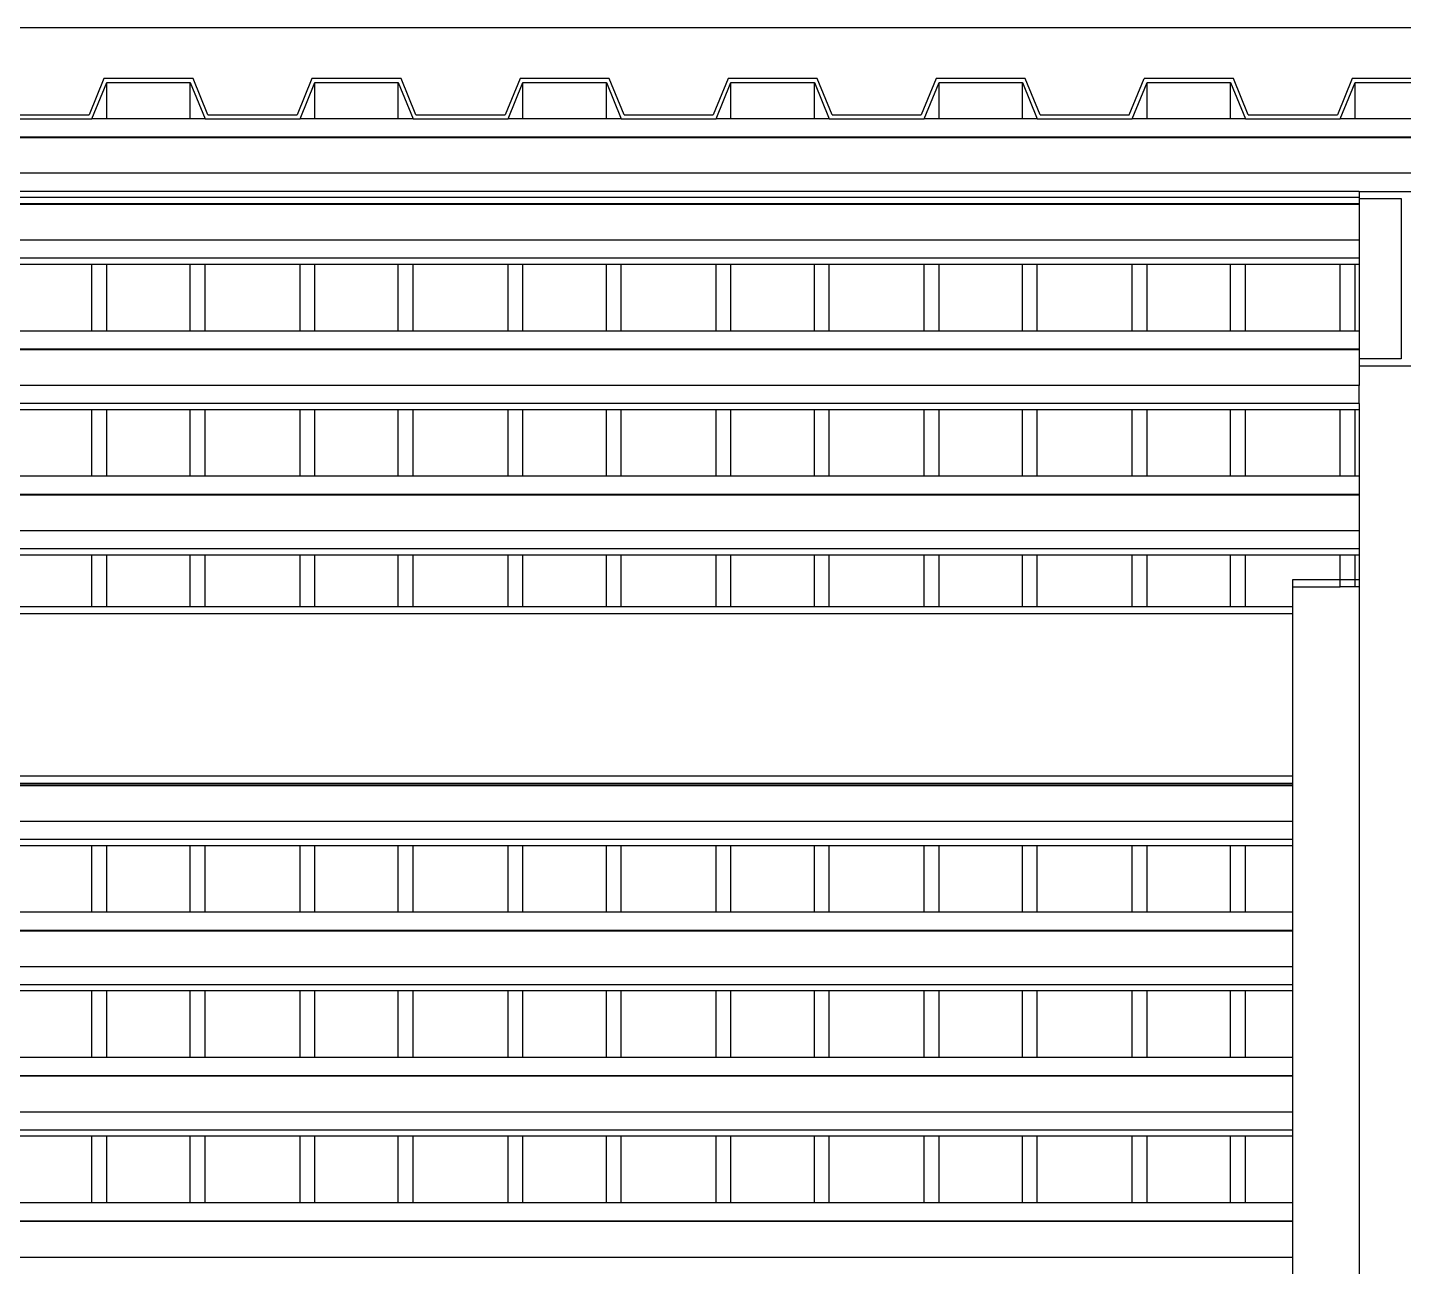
# Model space of a CAD drawing. Header units: metres. Extents: x -59 to 59, y -13 to 12.
# Drawn here: x -23.397 to -21.529, y 10.785 to 12.467 of the extents above; entities that cross this region are included whole.
import ezdxf

# ---------------------------------------------------------------- set-up
doc = ezdxf.new("R2010")
doc.units = ezdxf.units.M

msp = doc.modelspace()

# ---------------------------------------------------------------- linework, layer by layer
for p, q in [((-24.1603, 12.467), (-21.4673, 12.467)), ((-23.2929, 12.398), (-23.3131, 12.3487)), ((-23.3092, 12.343), (-23.289, 12.3923)), ((-23.1719, 12.398), (-23.2929, 12.398)), ((-23.289, 12.3923), (-23.1758, 12.3923)), ((-23.289, 12.343), (-23.289, 12.3923)), ((-23.1758, 12.3923), (-23.1556, 12.343)), ((-23.1758, 12.343), (-23.1758, 12.3923)), ((-23.1517, 12.3487), (-23.1719, 12.398)), ((-23.0105, 12.398), (-23.0307, 12.3487)), ((-23.0267, 12.343), (-23.0066, 12.3923)), ((-22.8895, 12.398), (-23.0105, 12.398)), ((-23.0066, 12.3923), (-22.8934, 12.3923)), ((-23.0066, 12.343), (-23.0066, 12.3923)), ((-22.8934, 12.343), (-22.8934, 12.3923)), ((-22.8934, 12.3923), (-22.8732, 12.343)), ((-22.8693, 12.3487), (-22.8895, 12.398)), ((-22.7281, 12.398), (-22.7482, 12.3487)), ((-22.7443, 12.343), (-22.7242, 12.3923)), ((-22.607, 12.398), (-22.7281, 12.398)), ((-22.7242, 12.3923), (-22.6109, 12.3923)), ((-22.7242, 12.343), (-22.7242, 12.3923)), ((-22.6109, 12.343), (-22.6109, 12.3923)), ((-22.6109, 12.3923), (-22.5908, 12.343)), ((-22.5869, 12.3487), (-22.607, 12.398)), ((-22.4457, 12.398), (-22.4658, 12.3487)), ((-22.4619, 12.343), (-22.4417, 12.3923)), ((-22.3246, 12.398), (-22.4457, 12.398)), ((-22.4417, 12.343), (-22.4417, 12.3923)), ((-22.4417, 12.3923), (-22.3285, 12.3923)), ((-22.3285, 12.3923), (-22.3084, 12.343)), ((-22.3285, 12.343), (-22.3285, 12.3923)), ((-22.3045, 12.3487), (-22.3246, 12.398)), ((-22.1632, 12.398), (-22.1834, 12.3487)), ((-22.1795, 12.343), (-22.1593, 12.3923)), ((-22.0422, 12.398), (-22.1632, 12.398)), ((-22.1593, 12.3923), (-22.0461, 12.3923)), ((-22.1593, 12.343), (-22.1593, 12.3923)), ((-22.0461, 12.343), (-22.0461, 12.3923)), ((-22.0461, 12.3923), (-22.0259, 12.343)), ((-22.022, 12.3487), (-22.0422, 12.398)), ((-21.901, 12.3487), (-21.8808, 12.398)), ((-21.8971, 12.343), (-21.8769, 12.3923)), ((-21.7598, 12.398), (-21.8808, 12.398)), ((-21.8769, 12.3923), (-21.7637, 12.3923)), ((-21.8769, 12.343), (-21.8769, 12.3923)), ((-21.7637, 12.343), (-21.7637, 12.3923)), ((-21.7637, 12.3923), (-21.7435, 12.343)), ((-21.7396, 12.3487), (-21.7598, 12.398)), ((-21.5984, 12.398), (-21.6186, 12.3487)), ((-21.6147, 12.343), (-21.5945, 12.3923)), ((-21.4774, 12.398), (-21.5984, 12.398)), ((-21.5945, 12.3923), (-21.4813, 12.3923)), ((-21.5945, 12.343), (-21.5945, 12.3923)), ((-23.4341, 12.3487), (-23.3131, 12.3487)), ((-23.1517, 12.3487), (-23.0307, 12.3487)), ((-22.8693, 12.3487), (-22.7482, 12.3487)), ((-22.5869, 12.3487), (-22.4658, 12.3487)), ((-22.3045, 12.3487), (-22.1834, 12.3487)), ((-22.022, 12.3487), (-21.901, 12.3487)), ((-21.7396, 12.3487), (-21.6186, 12.3487)), ((-23.438, 12.343), (-23.3092, 12.343)), ((-23.289, 12.343), (-23.3092, 12.343)), ((-23.1758, 12.343), (-23.289, 12.343)), ((-23.1556, 12.343), (-23.1758, 12.343)), ((-23.1556, 12.343), (-23.0267, 12.343)), ((-23.0066, 12.343), (-23.0267, 12.343)), ((-22.8934, 12.343), (-23.0066, 12.343)), ((-22.8732, 12.343), (-22.8934, 12.343)), ((-22.8732, 12.343), (-22.7443, 12.343)), ((-22.7242, 12.343), (-22.7443, 12.343)), ((-22.6109, 12.343), (-22.7242, 12.343)), ((-22.5908, 12.343), (-22.6109, 12.343)), ((-22.5908, 12.343), (-22.4619, 12.343)), ((-22.4417, 12.343), (-22.4619, 12.343)), ((-22.3285, 12.343), (-22.4417, 12.343)), ((-22.3084, 12.343), (-22.3285, 12.343)), ((-22.3084, 12.343), (-22.1795, 12.343)), ((-22.1593, 12.343), (-22.1795, 12.343)), ((-22.0461, 12.343), (-22.1593, 12.343)), ((-22.0259, 12.343), (-22.0461, 12.343)), ((-22.0259, 12.343), (-21.8971, 12.343)), ((-21.8769, 12.343), (-21.8971, 12.343)), ((-21.7637, 12.343), (-21.8769, 12.343)), ((-21.7435, 12.343), (-21.7637, 12.343)), ((-21.7435, 12.343), (-21.6147, 12.343)), ((-21.5945, 12.343), (-21.6147, 12.343)), ((-21.4813, 12.343), (-21.5945, 12.343)), ((-18.7743, 12.3184), (-39.5889, 12.3184)), ((-18.7743, 12.3175), (-39.5889, 12.3175)), ((-18.7743, 12.2691), (-39.5889, 12.2691)), ((-21.5889, 12.2444), (-25.2189, 12.2444)), ((-21.5889, 12.2362), (-25.2189, 12.2362)), ((-21.5889, 12.2444), (-21.4689, 12.2444)), ((-21.5889, 12.2444), (-21.5889, 12.2362)), ((-21.5889, 12.2362), (-21.5889, 12.2347)), ((-21.5889, 12.2347), (-21.532, 12.2347)), ((-21.5889, 12.2347), (-21.5889, 12.2277)), ((-21.532, 12.2347), (-21.532, 12.0173)), ((-21.5889, 12.2277), (-25.2189, 12.2277)), ((-21.5889, 12.2268), (-25.2189, 12.2268)), ((-21.5889, 12.2277), (-21.5889, 12.2268)), ((-21.5889, 12.2268), (-21.5889, 12.1783)), ((-21.5889, 12.1783), (-25.2189, 12.1783)), ((-21.5889, 12.1783), (-21.5889, 12.1537)), ((-21.5889, 12.1537), (-25.2189, 12.1537)), ((-23.3092, 12.1455), (-23.438, 12.1455)), ((-23.3092, 12.055), (-23.3092, 12.1455)), ((-23.289, 12.1455), (-23.3092, 12.1455)), ((-23.289, 12.055), (-23.289, 12.1455)), ((-23.1758, 12.1455), (-23.289, 12.1455)), ((-23.1758, 12.055), (-23.1758, 12.1455)), ((-23.1556, 12.1455), (-23.1758, 12.1455)), ((-23.1556, 12.055), (-23.1556, 12.1455)), ((-23.0267, 12.1455), (-23.1556, 12.1455)), ((-23.0267, 12.055), (-23.0267, 12.1455)), ((-23.0066, 12.1455), (-23.0267, 12.1455)), ((-23.0066, 12.055), (-23.0066, 12.1455)), ((-22.8934, 12.1455), (-23.0066, 12.1455)), ((-22.8934, 12.055), (-22.8934, 12.1455)), ((-22.8732, 12.1455), (-22.8934, 12.1455)), ((-22.8732, 12.055), (-22.8732, 12.1455)), ((-22.7443, 12.1455), (-22.8732, 12.1455)), ((-22.7443, 12.055), (-22.7443, 12.1455)), ((-22.7242, 12.1455), (-22.7443, 12.1455)), ((-22.7242, 12.055), (-22.7242, 12.1455)), ((-22.6109, 12.1455), (-22.7242, 12.1455)), ((-22.6109, 12.055), (-22.6109, 12.1455)), ((-22.5908, 12.1455), (-22.6109, 12.1455)), ((-22.5908, 12.055), (-22.5908, 12.1455)), ((-22.4619, 12.1455), (-22.5908, 12.1455)), ((-22.4619, 12.055), (-22.4619, 12.1455)), ((-22.4417, 12.1455), (-22.4619, 12.1455)), ((-22.4417, 12.055), (-22.4417, 12.1455)), ((-22.3285, 12.1455), (-22.4417, 12.1455)), ((-22.3285, 12.055), (-22.3285, 12.1455)), ((-22.3084, 12.1455), (-22.3285, 12.1455)), ((-22.3084, 12.055), (-22.3084, 12.1455)), ((-22.1795, 12.1455), (-22.3084, 12.1455)), ((-22.1795, 12.055), (-22.1795, 12.1455)), ((-22.1593, 12.1455), (-22.1795, 12.1455)), ((-22.1593, 12.055), (-22.1593, 12.1455)), ((-22.0461, 12.1455), (-22.1593, 12.1455)), ((-22.0461, 12.055), (-22.0461, 12.1455)), ((-22.0259, 12.1455), (-22.0461, 12.1455)), ((-22.0259, 12.055), (-22.0259, 12.1455)), ((-21.8971, 12.1455), (-22.0259, 12.1455)), ((-21.8971, 12.055), (-21.8971, 12.1455)), ((-21.8769, 12.1455), (-21.8971, 12.1455)), ((-21.8769, 12.055), (-21.8769, 12.1455)), ((-21.7637, 12.1455), (-21.8769, 12.1455)), ((-21.7637, 12.055), (-21.7637, 12.1455)), ((-21.7435, 12.1455), (-21.7637, 12.1455)), ((-21.7435, 12.055), (-21.7435, 12.1455)), ((-21.6147, 12.1455), (-21.7435, 12.1455)), ((-21.6147, 12.055), (-21.6147, 12.1455)), ((-21.5945, 12.1455), (-21.6147, 12.1455)), ((-21.5945, 12.055), (-21.5945, 12.1455)), ((-21.5889, 12.1455), (-21.5945, 12.1455)), ((-21.5889, 12.1537), (-21.5889, 12.1455)), ((-21.5889, 12.1455), (-21.5889, 12.055)), ((-23.3092, 12.055), (-23.438, 12.055)), ((-23.289, 12.055), (-23.3092, 12.055)), ((-23.1758, 12.055), (-23.289, 12.055)), ((-23.1556, 12.055), (-23.1758, 12.055)), ((-23.0267, 12.055), (-23.1556, 12.055)), ((-23.0066, 12.055), (-23.0267, 12.055)), ((-22.8934, 12.055), (-23.0066, 12.055)), ((-22.8732, 12.055), (-22.8934, 12.055)), ((-22.7443, 12.055), (-22.8732, 12.055)), ((-22.7242, 12.055), (-22.7443, 12.055)), ((-22.6109, 12.055), (-22.7242, 12.055)), ((-22.5908, 12.055), (-22.6109, 12.055)), ((-22.4619, 12.055), (-22.5908, 12.055)), ((-22.4417, 12.055), (-22.4619, 12.055)), ((-22.3285, 12.055), (-22.4417, 12.055)), ((-22.3084, 12.055), (-22.3285, 12.055)), ((-22.1795, 12.055), (-22.3084, 12.055)), ((-22.1593, 12.055), (-22.1795, 12.055)), ((-22.0461, 12.055), (-22.1593, 12.055)), ((-22.0259, 12.055), (-22.0461, 12.055)), ((-21.8971, 12.055), (-22.0259, 12.055)), ((-21.8769, 12.055), (-21.8971, 12.055)), ((-21.7637, 12.055), (-21.8769, 12.055)), ((-21.7435, 12.055), (-21.7637, 12.055)), ((-21.6147, 12.055), (-21.7435, 12.055)), ((-21.5945, 12.055), (-21.6147, 12.055)), ((-21.5889, 12.055), (-21.5945, 12.055)), ((-21.5889, 12.055), (-21.5889, 12.0304)), ((-21.5889, 12.0304), (-25.2189, 12.0304)), ((-21.5889, 12.0296), (-25.2189, 12.0296)), ((-21.5889, 12.0304), (-21.5889, 12.0296)), ((-21.5889, 12.0296), (-21.5889, 12.0173)), ((-21.5889, 12.0173), (-21.5889, 12.0077)), ((-21.532, 12.0173), (-21.5889, 12.0173)), ((-21.5889, 12.0077), (-21.4689, 12.0077)), ((-21.5889, 12.0077), (-21.5889, 11.9811)), ((-21.5889, 11.9811), (-25.2189, 11.9811)), ((-21.5889, 11.9564), (-21.5889, 11.9811)), ((-21.5889, 11.9564), (-25.2189, 11.9564)), ((-21.5889, 11.9564), (-21.5889, 11.9482)), ((-23.3092, 11.9482), (-23.438, 11.9482)), ((-23.3092, 11.8578), (-23.3092, 11.9482)), ((-23.289, 11.9482), (-23.3092, 11.9482)), ((-23.289, 11.8578), (-23.289, 11.9482)), ((-23.1758, 11.9482), (-23.289, 11.9482)), ((-23.1758, 11.8578), (-23.1758, 11.9482)), ((-23.1556, 11.9482), (-23.1758, 11.9482)), ((-23.1556, 11.8578), (-23.1556, 11.9482)), ((-23.0267, 11.9482), (-23.1556, 11.9482)), ((-23.0267, 11.8578), (-23.0267, 11.9482)), ((-23.0066, 11.9482), (-23.0267, 11.9482)), ((-23.0066, 11.8578), (-23.0066, 11.9482)), ((-22.8934, 11.9482), (-23.0066, 11.9482)), ((-22.8934, 11.8578), (-22.8934, 11.9482)), ((-22.8732, 11.9482), (-22.8934, 11.9482)), ((-22.8732, 11.8578), (-22.8732, 11.9482)), ((-22.7443, 11.9482), (-22.8732, 11.9482)), ((-22.7443, 11.8578), (-22.7443, 11.9482)), ((-22.7242, 11.9482), (-22.7443, 11.9482)), ((-22.7242, 11.8578), (-22.7242, 11.9482)), ((-22.6109, 11.9482), (-22.7242, 11.9482)), ((-22.6109, 11.8578), (-22.6109, 11.9482)), ((-22.5908, 11.9482), (-22.6109, 11.9482)), ((-22.5908, 11.8578), (-22.5908, 11.9482)), ((-22.4619, 11.9482), (-22.5908, 11.9482)), ((-22.4619, 11.8578), (-22.4619, 11.9482)), ((-22.4417, 11.9482), (-22.4619, 11.9482)), ((-22.4417, 11.8578), (-22.4417, 11.9482)), ((-22.3285, 11.9482), (-22.4417, 11.9482)), ((-22.3285, 11.8578), (-22.3285, 11.9482)), ((-22.3084, 11.9482), (-22.3285, 11.9482)), ((-22.3084, 11.8578), (-22.3084, 11.9482)), ((-22.1795, 11.9482), (-22.3084, 11.9482)), ((-22.1795, 11.8578), (-22.1795, 11.9482)), ((-22.1593, 11.9482), (-22.1795, 11.9482)), ((-22.1593, 11.8578), (-22.1593, 11.9482)), ((-22.0461, 11.9482), (-22.1593, 11.9482)), ((-22.0461, 11.8578), (-22.0461, 11.9482)), ((-22.0259, 11.9482), (-22.0461, 11.9482)), ((-22.0259, 11.8578), (-22.0259, 11.9482)), ((-21.8971, 11.9482), (-22.0259, 11.9482)), ((-21.8971, 11.8578), (-21.8971, 11.9482)), ((-21.8769, 11.9482), (-21.8971, 11.9482)), ((-21.8769, 11.8578), (-21.8769, 11.9482)), ((-21.7637, 11.9482), (-21.8769, 11.9482)), ((-21.7637, 11.8578), (-21.7637, 11.9482)), ((-21.7435, 11.9482), (-21.7637, 11.9482)), ((-21.7435, 11.8578), (-21.7435, 11.9482)), ((-21.6147, 11.9482), (-21.7435, 11.9482)), ((-21.6147, 11.8578), (-21.6147, 11.9482)), ((-21.5945, 11.9482), (-21.6147, 11.9482)), ((-21.5945, 11.8578), (-21.5945, 11.9482)), ((-21.5889, 11.9482), (-21.5945, 11.9482)), ((-21.5889, 11.9482), (-21.5889, 11.8578)), ((-23.3092, 11.8578), (-23.438, 11.8578)), ((-23.289, 11.8578), (-23.3092, 11.8578)), ((-23.1758, 11.8578), (-23.289, 11.8578)), ((-23.1556, 11.8578), (-23.1758, 11.8578)), ((-23.0267, 11.8578), (-23.1556, 11.8578)), ((-23.0066, 11.8578), (-23.0267, 11.8578)), ((-22.8934, 11.8578), (-23.0066, 11.8578)), ((-22.8732, 11.8578), (-22.8934, 11.8578)), ((-22.7443, 11.8578), (-22.8732, 11.8578)), ((-22.7242, 11.8578), (-22.7443, 11.8578)), ((-22.6109, 11.8578), (-22.7242, 11.8578)), ((-22.5908, 11.8578), (-22.6109, 11.8578)), ((-22.4619, 11.8578), (-22.5908, 11.8578)), ((-22.4417, 11.8578), (-22.4619, 11.8578)), ((-22.3285, 11.8578), (-22.4417, 11.8578)), ((-22.3084, 11.8578), (-22.3285, 11.8578)), ((-22.1795, 11.8578), (-22.3084, 11.8578)), ((-22.1593, 11.8578), (-22.1795, 11.8578)), ((-22.0461, 11.8578), (-22.1593, 11.8578)), ((-22.0259, 11.8578), (-22.0461, 11.8578)), ((-21.8971, 11.8578), (-22.0259, 11.8578)), ((-21.8769, 11.8578), (-21.8971, 11.8578)), ((-21.7637, 11.8578), (-21.8769, 11.8578)), ((-21.7435, 11.8578), (-21.7637, 11.8578)), ((-21.6147, 11.8578), (-21.7435, 11.8578)), ((-21.5945, 11.8578), (-21.6147, 11.8578)), ((-21.5889, 11.8578), (-21.5945, 11.8578)), ((-21.5889, 11.8578), (-21.5889, 11.8331)), ((-21.5889, 11.8331), (-25.2189, 11.8331)), ((-21.5889, 11.8323), (-25.2189, 11.8323)), ((-21.5889, 11.8331), (-21.5889, 11.8323)), ((-21.5889, 11.8323), (-21.5889, 11.7838)), ((-21.5889, 11.7838), (-25.2189, 11.7838)), ((-21.5889, 11.7838), (-21.5889, 11.7591)), ((-21.5889, 11.7591), (-25.2189, 11.7591)), ((-23.3092, 11.7509), (-23.438, 11.7509)), ((-23.3092, 11.6812), (-23.3092, 11.7509)), ((-23.289, 11.7509), (-23.3092, 11.7509)), ((-23.289, 11.6812), (-23.289, 11.7509)), ((-23.1758, 11.7509), (-23.289, 11.7509)), ((-23.1758, 11.6812), (-23.1758, 11.7509)), ((-23.1556, 11.7509), (-23.1758, 11.7509)), ((-23.1556, 11.6812), (-23.1556, 11.7509)), ((-23.0267, 11.7509), (-23.1556, 11.7509)), ((-23.0267, 11.6812), (-23.0267, 11.7509)), ((-23.0066, 11.7509), (-23.0267, 11.7509)), ((-23.0066, 11.6812), (-23.0066, 11.7509)), ((-22.8934, 11.7509), (-23.0066, 11.7509)), ((-22.8934, 11.6812), (-22.8934, 11.7509)), ((-22.8732, 11.7509), (-22.8934, 11.7509)), ((-22.8732, 11.6812), (-22.8732, 11.7509)), ((-22.7443, 11.7509), (-22.8732, 11.7509)), ((-22.7443, 11.6812), (-22.7443, 11.7509)), ((-22.7242, 11.7509), (-22.7443, 11.7509)), ((-22.7242, 11.6812), (-22.7242, 11.7509)), ((-22.6109, 11.7509), (-22.7242, 11.7509)), ((-22.6109, 11.6812), (-22.6109, 11.7509)), ((-22.5908, 11.7509), (-22.6109, 11.7509)), ((-22.5908, 11.6812), (-22.5908, 11.7509)), ((-22.4619, 11.7509), (-22.5908, 11.7509)), ((-22.4619, 11.6812), (-22.4619, 11.7509)), ((-22.4417, 11.7509), (-22.4619, 11.7509)), ((-22.4417, 11.6812), (-22.4417, 11.7509)), ((-22.3285, 11.7509), (-22.4417, 11.7509)), ((-22.3285, 11.6812), (-22.3285, 11.7509)), ((-22.3084, 11.7509), (-22.3285, 11.7509)), ((-22.3084, 11.6812), (-22.3084, 11.7509)), ((-22.1795, 11.7509), (-22.3084, 11.7509)), ((-22.1795, 11.6812), (-22.1795, 11.7509)), ((-22.1593, 11.7509), (-22.1795, 11.7509)), ((-22.1593, 11.6812), (-22.1593, 11.7509)), ((-22.0461, 11.7509), (-22.1593, 11.7509)), ((-22.0461, 11.6812), (-22.0461, 11.7509)), ((-22.0259, 11.7509), (-22.0461, 11.7509)), ((-22.0259, 11.6812), (-22.0259, 11.7509)), ((-21.8971, 11.7509), (-22.0259, 11.7509)), ((-21.8971, 11.6812), (-21.8971, 11.7509)), ((-21.8769, 11.7509), (-21.8971, 11.7509)), ((-21.8769, 11.6812), (-21.8769, 11.7509)), ((-21.7637, 11.7509), (-21.8769, 11.7509)), ((-21.7637, 11.6812), (-21.7637, 11.7509)), ((-21.7435, 11.7509), (-21.7637, 11.7509)), ((-21.7435, 11.6812), (-21.7435, 11.7509)), ((-21.6147, 11.7509), (-21.7435, 11.7509)), ((-21.6147, 11.7178), (-21.6147, 11.7509)), ((-21.5945, 11.7509), (-21.6147, 11.7509)), ((-21.5945, 11.7178), (-21.5945, 11.7509)), ((-21.5889, 11.7509), (-21.5945, 11.7509)), ((-21.5889, 11.7591), (-21.5889, 11.7509)), ((-21.5889, 11.7509), (-21.5889, 11.7178)), ((-21.6789, 11.7178), (-21.6147, 11.7178)), ((-21.6789, 11.7079), (-21.6789, 11.7178)), ((-21.6147, 11.7079), (-21.6147, 11.7178)), ((-21.6147, 11.7178), (-21.5945, 11.7178)), ((-21.5945, 11.7079), (-21.5945, 11.7178)), ((-21.5945, 11.7178), (-21.5889, 11.7178)), ((-21.5889, 11.7178), (-21.5889, 11.7079)), ((-21.6789, 11.6812), (-21.6789, 11.7079)), ((-21.6789, 11.7079), (-21.6147, 11.7079)), ((-21.5945, 11.7079), (-21.6147, 11.7079)), ((-21.5889, 11.7079), (-21.5945, 11.7079)), ((-21.5889, 11.7079), (-21.5889, 6.8193)), ((-23.438, 11.6812), (-23.3092, 11.6812)), ((-23.3092, 11.6812), (-23.289, 11.6812)), ((-23.289, 11.6812), (-23.1758, 11.6812)), ((-23.1758, 11.6812), (-23.1556, 11.6812)), ((-23.1556, 11.6812), (-23.0267, 11.6812)), ((-23.0267, 11.6812), (-23.0066, 11.6812)), ((-23.0066, 11.6812), (-22.8934, 11.6812)), ((-22.8934, 11.6812), (-22.8732, 11.6812)), ((-22.8732, 11.6812), (-22.7443, 11.6812)), ((-22.7443, 11.6812), (-22.7242, 11.6812)), ((-22.7242, 11.6812), (-22.6109, 11.6812)), ((-22.6109, 11.6812), (-22.5908, 11.6812)), ((-22.5908, 11.6812), (-22.4619, 11.6812)), ((-22.4619, 11.6812), (-22.4417, 11.6812)), ((-22.4417, 11.6812), (-22.3285, 11.6812)), ((-22.3285, 11.6812), (-22.3084, 11.6812)), ((-22.3084, 11.6812), (-22.1795, 11.6812)), ((-22.1795, 11.6812), (-22.1593, 11.6812)), ((-22.1593, 11.6812), (-22.0461, 11.6812)), ((-22.0461, 11.6812), (-22.0259, 11.6812)), ((-22.0259, 11.6812), (-21.8971, 11.6812)), ((-21.8971, 11.6812), (-21.8769, 11.6812)), ((-21.8769, 11.6812), (-21.7637, 11.6812)), ((-21.7637, 11.6812), (-21.7435, 11.6812)), ((-21.7435, 11.6812), (-21.6789, 11.6812)), ((-21.6789, 11.6714), (-21.6789, 11.6812)), ((-25.2189, 11.6714), (-21.6789, 11.6714)), ((-21.6789, 11.451), (-21.6789, 11.6714)), ((-25.2189, 11.451), (-21.6789, 11.451)), ((-21.6789, 11.4412), (-21.6789, 11.451)), ((-25.2189, 11.4412), (-21.6789, 11.4412)), ((-21.6789, 11.4385), (-25.2189, 11.4385)), ((-21.6789, 11.4377), (-25.2189, 11.4377)), ((-21.6789, 11.4385), (-21.6789, 11.4412)), ((-21.6789, 11.4377), (-21.6789, 11.4385)), ((-21.6789, 11.3892), (-21.6789, 11.4377)), ((-21.6789, 11.3892), (-25.2189, 11.3892)), ((-21.6789, 11.3646), (-21.6789, 11.3892)), ((-21.6789, 11.3646), (-25.2189, 11.3646)), ((-23.3092, 11.3563), (-23.438, 11.3563)), ((-23.3092, 11.2659), (-23.3092, 11.3563)), ((-23.289, 11.3563), (-23.3092, 11.3563)), ((-23.289, 11.2659), (-23.289, 11.3563)), ((-23.1758, 11.3563), (-23.289, 11.3563)), ((-23.1758, 11.2659), (-23.1758, 11.3563)), ((-23.1556, 11.3563), (-23.1758, 11.3563)), ((-23.1556, 11.2659), (-23.1556, 11.3563)), ((-23.0267, 11.3563), (-23.1556, 11.3563)), ((-23.0267, 11.2659), (-23.0267, 11.3563)), ((-23.0066, 11.3563), (-23.0267, 11.3563)), ((-23.0066, 11.2659), (-23.0066, 11.3563)), ((-22.8934, 11.3563), (-23.0066, 11.3563)), ((-22.8934, 11.2659), (-22.8934, 11.3563)), ((-22.8732, 11.3563), (-22.8934, 11.3563)), ((-22.8732, 11.2659), (-22.8732, 11.3563)), ((-22.7443, 11.3563), (-22.8732, 11.3563)), ((-22.7443, 11.2659), (-22.7443, 11.3563)), ((-22.7242, 11.3563), (-22.7443, 11.3563)), ((-22.7242, 11.2659), (-22.7242, 11.3563)), ((-22.6109, 11.3563), (-22.7242, 11.3563)), ((-22.6109, 11.2659), (-22.6109, 11.3563)), ((-22.5908, 11.3563), (-22.6109, 11.3563)), ((-22.5908, 11.2659), (-22.5908, 11.3563)), ((-22.4619, 11.3563), (-22.5908, 11.3563)), ((-22.4619, 11.2659), (-22.4619, 11.3563)), ((-22.4417, 11.3563), (-22.4619, 11.3563)), ((-22.4417, 11.2659), (-22.4417, 11.3563)), ((-22.3285, 11.3563), (-22.4417, 11.3563)), ((-22.3285, 11.2659), (-22.3285, 11.3563)), ((-22.3084, 11.3563), (-22.3285, 11.3563)), ((-22.3084, 11.2659), (-22.3084, 11.3563)), ((-22.1795, 11.3563), (-22.3084, 11.3563)), ((-22.1795, 11.2659), (-22.1795, 11.3563)), ((-22.1593, 11.3563), (-22.1795, 11.3563)), ((-22.1593, 11.2659), (-22.1593, 11.3563)), ((-22.0461, 11.3563), (-22.1593, 11.3563)), ((-22.0461, 11.2659), (-22.0461, 11.3563)), ((-22.0259, 11.3563), (-22.0461, 11.3563)), ((-22.0259, 11.2659), (-22.0259, 11.3563)), ((-21.8971, 11.3563), (-22.0259, 11.3563)), ((-21.8971, 11.2659), (-21.8971, 11.3563)), ((-21.8769, 11.3563), (-21.8971, 11.3563)), ((-21.8769, 11.2659), (-21.8769, 11.3563)), ((-21.7637, 11.3563), (-21.8769, 11.3563)), ((-21.7637, 11.2659), (-21.7637, 11.3563)), ((-21.7435, 11.3563), (-21.7637, 11.3563)), ((-21.7435, 11.2659), (-21.7435, 11.3563)), ((-21.6789, 11.3563), (-21.7435, 11.3563)), ((-21.6789, 11.3563), (-21.6789, 11.3646)), ((-21.6789, 11.2659), (-21.6789, 11.3563)), ((-23.3092, 11.2659), (-23.438, 11.2659)), ((-23.289, 11.2659), (-23.3092, 11.2659)), ((-23.1758, 11.2659), (-23.289, 11.2659)), ((-23.1556, 11.2659), (-23.1758, 11.2659)), ((-23.0267, 11.2659), (-23.1556, 11.2659)), ((-23.0066, 11.2659), (-23.0267, 11.2659)), ((-22.8934, 11.2659), (-23.0066, 11.2659)), ((-22.8732, 11.2659), (-22.8934, 11.2659)), ((-22.7443, 11.2659), (-22.8732, 11.2659)), ((-22.7242, 11.2659), (-22.7443, 11.2659)), ((-22.6109, 11.2659), (-22.7242, 11.2659)), ((-22.5908, 11.2659), (-22.6109, 11.2659)), ((-22.4619, 11.2659), (-22.5908, 11.2659)), ((-22.4417, 11.2659), (-22.4619, 11.2659)), ((-22.3285, 11.2659), (-22.4417, 11.2659)), ((-22.3084, 11.2659), (-22.3285, 11.2659)), ((-22.1795, 11.2659), (-22.3084, 11.2659)), ((-22.1593, 11.2659), (-22.1795, 11.2659)), ((-22.0461, 11.2659), (-22.1593, 11.2659)), ((-22.0259, 11.2659), (-22.0461, 11.2659)), ((-21.8971, 11.2659), (-22.0259, 11.2659)), ((-21.8769, 11.2659), (-21.8971, 11.2659)), ((-21.7637, 11.2659), (-21.8769, 11.2659)), ((-21.7435, 11.2659), (-21.7637, 11.2659)), ((-21.6789, 11.2659), (-21.7435, 11.2659)), ((-21.6789, 11.2413), (-21.6789, 11.2659)), ((-21.6789, 11.2413), (-25.2189, 11.2413)), ((-21.6789, 11.2404), (-25.2189, 11.2404)), ((-21.6789, 11.2404), (-21.6789, 11.2413)), ((-21.6789, 11.1919), (-21.6789, 11.2404)), ((-21.6789, 11.1919), (-25.2189, 11.1919)), ((-21.6789, 11.1673), (-21.6789, 11.1919)), ((-21.6789, 11.1673), (-25.2189, 11.1673)), ((-23.3092, 11.1591), (-23.438, 11.1591)), ((-23.3092, 11.0686), (-23.3092, 11.1591)), ((-23.289, 11.1591), (-23.3092, 11.1591)), ((-23.289, 11.0686), (-23.289, 11.1591)), ((-23.1758, 11.1591), (-23.289, 11.1591)), ((-23.1758, 11.0686), (-23.1758, 11.1591)), ((-23.1556, 11.1591), (-23.1758, 11.1591)), ((-23.1556, 11.0686), (-23.1556, 11.1591)), ((-23.0267, 11.1591), (-23.1556, 11.1591)), ((-23.0267, 11.0686), (-23.0267, 11.1591)), ((-23.0066, 11.1591), (-23.0267, 11.1591)), ((-23.0066, 11.0686), (-23.0066, 11.1591)), ((-22.8934, 11.1591), (-23.0066, 11.1591)), ((-22.8934, 11.0686), (-22.8934, 11.1591)), ((-22.8732, 11.1591), (-22.8934, 11.1591)), ((-22.8732, 11.0686), (-22.8732, 11.1591)), ((-22.7443, 11.1591), (-22.8732, 11.1591)), ((-22.7443, 11.0686), (-22.7443, 11.1591)), ((-22.7242, 11.1591), (-22.7443, 11.1591)), ((-22.7242, 11.0686), (-22.7242, 11.1591)), ((-22.6109, 11.1591), (-22.7242, 11.1591)), ((-22.6109, 11.0686), (-22.6109, 11.1591)), ((-22.5908, 11.1591), (-22.6109, 11.1591)), ((-22.5908, 11.0686), (-22.5908, 11.1591)), ((-22.4619, 11.1591), (-22.5908, 11.1591)), ((-22.4619, 11.0686), (-22.4619, 11.1591)), ((-22.4417, 11.1591), (-22.4619, 11.1591)), ((-22.4417, 11.0686), (-22.4417, 11.1591)), ((-22.3285, 11.1591), (-22.4417, 11.1591)), ((-22.3285, 11.0686), (-22.3285, 11.1591)), ((-22.3084, 11.1591), (-22.3285, 11.1591)), ((-22.3084, 11.0686), (-22.3084, 11.1591)), ((-22.1795, 11.1591), (-22.3084, 11.1591)), ((-22.1795, 11.0686), (-22.1795, 11.1591)), ((-22.1593, 11.1591), (-22.1795, 11.1591)), ((-22.1593, 11.0686), (-22.1593, 11.1591)), ((-22.0461, 11.1591), (-22.1593, 11.1591)), ((-22.0461, 11.0686), (-22.0461, 11.1591)), ((-22.0259, 11.1591), (-22.0461, 11.1591)), ((-22.0259, 11.0686), (-22.0259, 11.1591)), ((-21.8971, 11.1591), (-22.0259, 11.1591)), ((-21.8971, 11.0686), (-21.8971, 11.1591)), ((-21.8769, 11.1591), (-21.8971, 11.1591)), ((-21.8769, 11.0686), (-21.8769, 11.1591)), ((-21.7637, 11.1591), (-21.8769, 11.1591)), ((-21.7637, 11.0686), (-21.7637, 11.1591)), ((-21.7435, 11.1591), (-21.7637, 11.1591)), ((-21.7435, 11.0686), (-21.7435, 11.1591)), ((-21.6789, 11.1591), (-21.7435, 11.1591)), ((-21.6789, 11.1591), (-21.6789, 11.1673)), ((-21.6789, 11.0686), (-21.6789, 11.1591)), ((-23.3092, 11.0686), (-23.438, 11.0686)), ((-23.289, 11.0686), (-23.3092, 11.0686)), ((-23.1758, 11.0686), (-23.289, 11.0686)), ((-23.1556, 11.0686), (-23.1758, 11.0686)), ((-23.0267, 11.0686), (-23.1556, 11.0686)), ((-23.0066, 11.0686), (-23.0267, 11.0686)), ((-22.8934, 11.0686), (-23.0066, 11.0686)), ((-22.8732, 11.0686), (-22.8934, 11.0686)), ((-22.7443, 11.0686), (-22.8732, 11.0686)), ((-22.7242, 11.0686), (-22.7443, 11.0686)), ((-22.6109, 11.0686), (-22.7242, 11.0686)), ((-22.5908, 11.0686), (-22.6109, 11.0686)), ((-22.4619, 11.0686), (-22.5908, 11.0686)), ((-22.4417, 11.0686), (-22.4619, 11.0686)), ((-22.3285, 11.0686), (-22.4417, 11.0686)), ((-22.3084, 11.0686), (-22.3285, 11.0686)), ((-22.1795, 11.0686), (-22.3084, 11.0686)), ((-22.1593, 11.0686), (-22.1795, 11.0686)), ((-22.0461, 11.0686), (-22.1593, 11.0686)), ((-22.0259, 11.0686), (-22.0461, 11.0686)), ((-21.8971, 11.0686), (-22.0259, 11.0686)), ((-21.8769, 11.0686), (-21.8971, 11.0686)), ((-21.7637, 11.0686), (-21.8769, 11.0686)), ((-21.7435, 11.0686), (-21.7637, 11.0686)), ((-21.6789, 11.0686), (-21.7435, 11.0686)), ((-21.6789, 11.044), (-21.6789, 11.0686)), ((-21.6789, 11.044), (-25.2189, 11.044)), ((-21.6789, 11.0432), (-25.2189, 11.0432)), ((-21.6789, 11.0432), (-21.6789, 11.044)), ((-21.6789, 10.9947), (-21.6789, 11.0432)), ((-21.6789, 10.9947), (-25.2189, 10.9947)), ((-21.6789, 10.97), (-21.6789, 10.9947)), ((-21.6789, 10.97), (-25.2189, 10.97)), ((-21.6789, 10.9618), (-21.6789, 10.97)), ((-23.3092, 10.9618), (-23.438, 10.9618)), ((-23.3092, 10.8714), (-23.3092, 10.9618)), ((-23.289, 10.9618), (-23.3092, 10.9618)), ((-23.289, 10.8714), (-23.289, 10.9618)), ((-23.1758, 10.9618), (-23.289, 10.9618)), ((-23.1758, 10.8714), (-23.1758, 10.9618)), ((-23.1556, 10.9618), (-23.1758, 10.9618)), ((-23.1556, 10.8714), (-23.1556, 10.9618)), ((-23.0267, 10.9618), (-23.1556, 10.9618)), ((-23.0267, 10.8714), (-23.0267, 10.9618)), ((-23.0066, 10.9618), (-23.0267, 10.9618)), ((-23.0066, 10.8714), (-23.0066, 10.9618)), ((-22.8934, 10.9618), (-23.0066, 10.9618)), ((-22.8934, 10.8714), (-22.8934, 10.9618)), ((-22.8732, 10.9618), (-22.8934, 10.9618)), ((-22.8732, 10.8714), (-22.8732, 10.9618)), ((-22.7443, 10.9618), (-22.8732, 10.9618)), ((-22.7443, 10.8714), (-22.7443, 10.9618)), ((-22.7242, 10.9618), (-22.7443, 10.9618)), ((-22.7242, 10.8714), (-22.7242, 10.9618)), ((-22.6109, 10.9618), (-22.7242, 10.9618)), ((-22.6109, 10.8714), (-22.6109, 10.9618)), ((-22.5908, 10.9618), (-22.6109, 10.9618)), ((-22.5908, 10.8714), (-22.5908, 10.9618)), ((-22.4619, 10.9618), (-22.5908, 10.9618)), ((-22.4619, 10.8714), (-22.4619, 10.9618)), ((-22.4417, 10.9618), (-22.4619, 10.9618)), ((-22.4417, 10.8714), (-22.4417, 10.9618)), ((-22.3285, 10.9618), (-22.4417, 10.9618)), ((-22.3285, 10.8714), (-22.3285, 10.9618)), ((-22.3084, 10.9618), (-22.3285, 10.9618)), ((-22.3084, 10.8714), (-22.3084, 10.9618)), ((-22.1795, 10.9618), (-22.3084, 10.9618)), ((-22.1795, 10.8714), (-22.1795, 10.9618)), ((-22.1593, 10.9618), (-22.1795, 10.9618)), ((-22.1593, 10.8714), (-22.1593, 10.9618)), ((-22.0461, 10.9618), (-22.1593, 10.9618)), ((-22.0461, 10.8714), (-22.0461, 10.9618)), ((-22.0259, 10.9618), (-22.0461, 10.9618)), ((-22.0259, 10.8714), (-22.0259, 10.9618)), ((-21.8971, 10.9618), (-22.0259, 10.9618)), ((-21.8971, 10.8714), (-21.8971, 10.9618)), ((-21.8769, 10.9618), (-21.8971, 10.9618)), ((-21.8769, 10.8714), (-21.8769, 10.9618)), ((-21.7637, 10.9618), (-21.8769, 10.9618)), ((-21.7637, 10.8714), (-21.7637, 10.9618)), ((-21.7435, 10.9618), (-21.7637, 10.9618)), ((-21.7435, 10.8714), (-21.7435, 10.9618)), ((-21.6789, 10.9618), (-21.7435, 10.9618)), ((-21.6789, 10.8714), (-21.6789, 10.9618)), ((-23.3092, 10.8714), (-23.438, 10.8714)), ((-23.289, 10.8714), (-23.3092, 10.8714)), ((-23.1758, 10.8714), (-23.289, 10.8714)), ((-23.1556, 10.8714), (-23.1758, 10.8714)), ((-23.0267, 10.8714), (-23.1556, 10.8714)), ((-23.0066, 10.8714), (-23.0267, 10.8714)), ((-22.8934, 10.8714), (-23.0066, 10.8714)), ((-22.8732, 10.8714), (-22.8934, 10.8714)), ((-22.7443, 10.8714), (-22.8732, 10.8714)), ((-22.7242, 10.8714), (-22.7443, 10.8714)), ((-22.6109, 10.8714), (-22.7242, 10.8714)), ((-22.5908, 10.8714), (-22.6109, 10.8714)), ((-22.4619, 10.8714), (-22.5908, 10.8714)), ((-22.4417, 10.8714), (-22.4619, 10.8714)), ((-22.3285, 10.8714), (-22.4417, 10.8714)), ((-22.3084, 10.8714), (-22.3285, 10.8714)), ((-22.1795, 10.8714), (-22.3084, 10.8714)), ((-22.1593, 10.8714), (-22.1795, 10.8714)), ((-22.0461, 10.8714), (-22.1593, 10.8714)), ((-22.0259, 10.8714), (-22.0461, 10.8714)), ((-21.8971, 10.8714), (-22.0259, 10.8714)), ((-21.8769, 10.8714), (-21.8971, 10.8714)), ((-21.7637, 10.8714), (-21.8769, 10.8714)), ((-21.7435, 10.8714), (-21.7637, 10.8714)), ((-21.6789, 10.8714), (-21.7435, 10.8714)), ((-21.6789, 10.8467), (-21.6789, 10.8714)), ((-21.6789, 10.8467), (-25.2189, 10.8467)), ((-21.6789, 10.8459), (-25.2189, 10.8459)), ((-21.6789, 10.8459), (-21.6789, 10.8467)), ((-21.6789, 10.7974), (-21.6789, 10.8459)), ((-21.6789, 10.7974), (-25.2189, 10.7974)), ((-21.6789, 10.7727), (-21.6789, 10.7974))]:
    msp.add_line(p, q)

doc.saveas('drawing.dxf')
